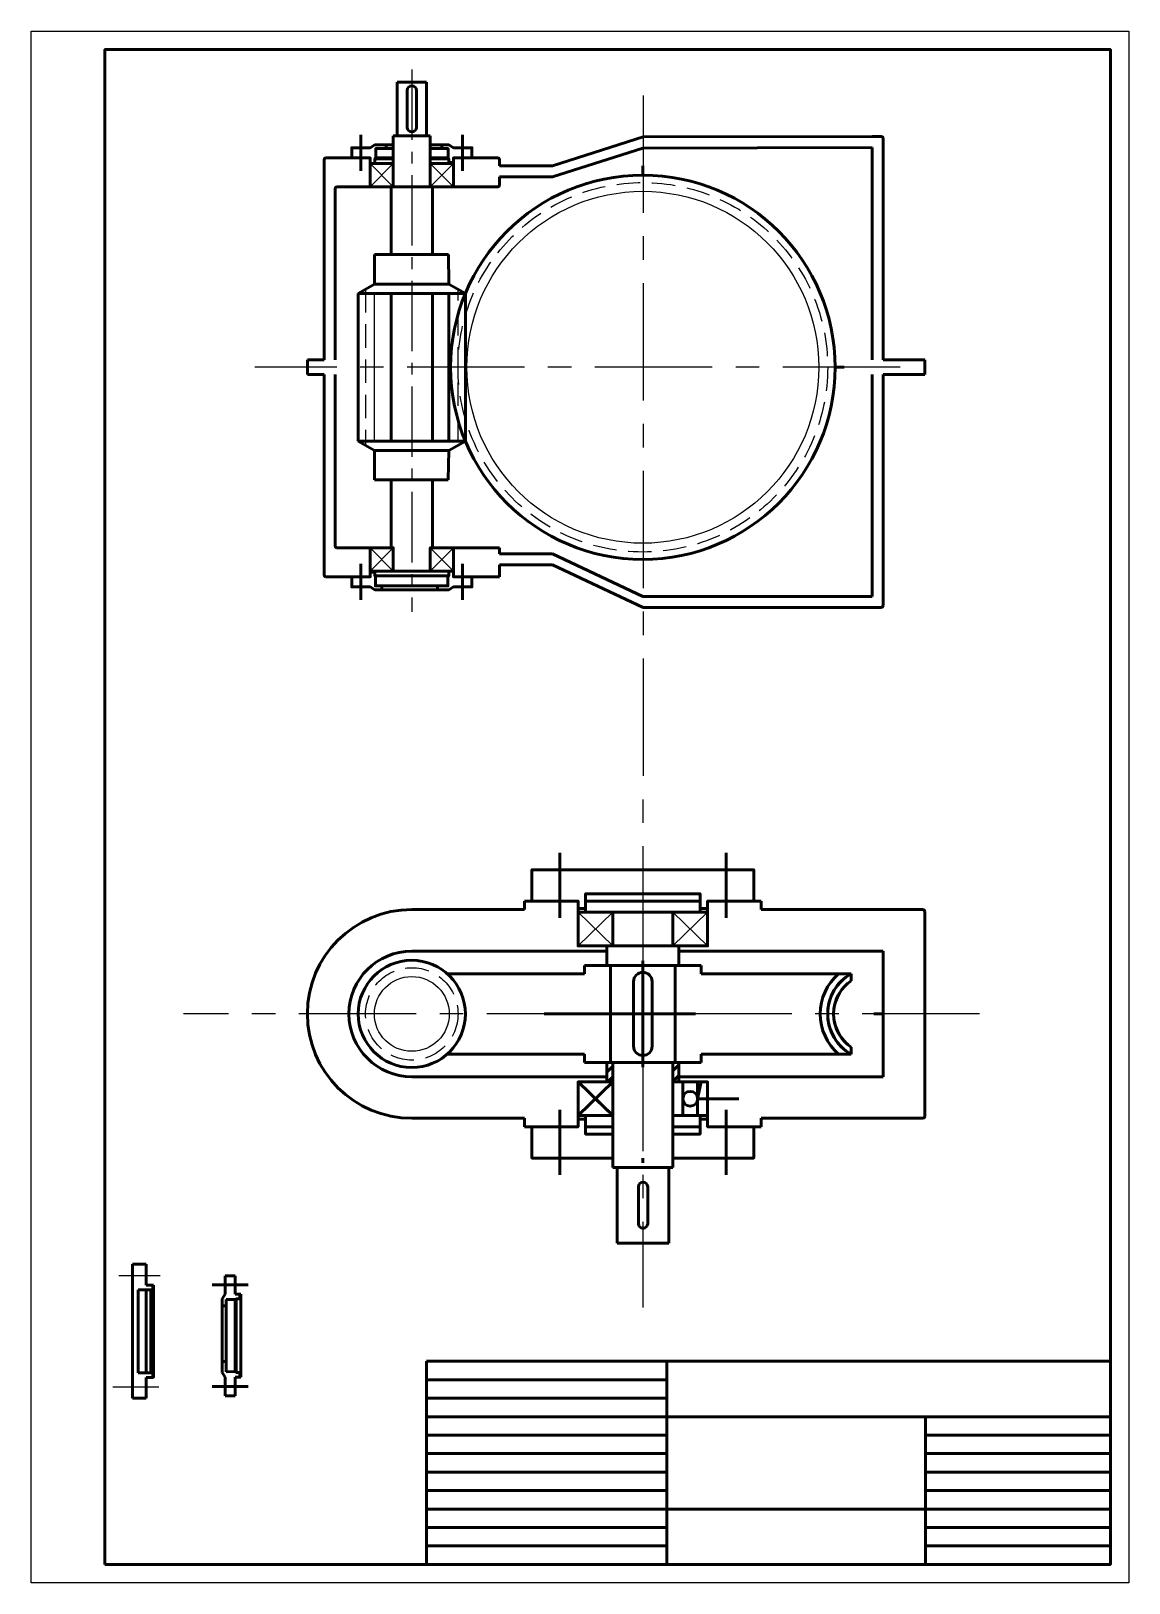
# Model space of a CAD drawing. Header units: millimetres. Extents: x -2503 to -2206, y -1923 to -1503.
import ezdxf

# ---------------------------------------------------------------- set-up
doc = ezdxf.new("R2010")
doc.units = ezdxf.units.MM
for name, pattern in [('осевая', [50.8, 31.75, -6.35, 6.35, -6.35]), ('осевая2', [28.575, 19.05, -3.175, 3.175, -3.175]), ('штриховая2', [9.525, 6.35, -3.175])]:
    doc.linetypes.add(name, pattern=pattern)
for name, color, linetype, lineweight in [('Основные', 7, 'Continuous', 53), ('РАМКА1', 7, 'Continuous', 25), ('Тонкие', 7, 'Continuous', 25)]:
    doc.layers.add(name, color=color, linetype=linetype, lineweight=lineweight)
pattern_1 = [(45, (-2503.1896, -1923.3732), (-1.459292, 1.459292), [])]

msp = doc.modelspace()

# ---------------------------------------------------------------- hatches: boundary and pattern name
at = {"layer": 'Основные'}
h = msp.add_hatch(dxfattribs=at)
h.set_pattern_fill('ANSI31', color=256, scale=0.65)
h.set_pattern_definition(pattern_1)
h.paths.add_polyline_path([(-2345.81, -1782.5), (-2346.44, -1782.5), (-2347.44, -1782.5), (-2347.44, -1787.77), (-2345.81, -1787.77)])
h = msp.add_hatch(dxfattribs=at)
h.set_pattern_fill('ANSI31', color=256, scale=0.65)
h.set_pattern_definition(pattern_1)
h.paths.add_polyline_path([(-2327.94, -1782.5), (-2329.56, -1782.5), (-2329.56, -1787.77), (-2327.94, -1787.77)])
h = msp.add_hatch(dxfattribs=at)
h.set_pattern_fill('ANSI32', color=256)
h.set_pattern_definition([(45, (-2512.328, -1923.373), (-6.7352, 6.7352), []), (45, (-2507.838, -1923.373), (-6.7352, 6.7352), [])])
h.paths.add_polyline_path([(-2470.04, -1867.75), (-2470.04, -1866.5), (-2470.29, -1866.5), (-2470.29, -1867.75)])
h = msp.add_hatch(dxfattribs=at)
h.set_pattern_fill('ANSI31', color=256)
h.set_pattern_definition([(45, (-2512.328, -1923.3732), (-2.24506, 2.24506), [])])
h.paths.add_polyline_path([(-2470.04, -1867.75), (-2470.04, -1866.5), (-2470.29, -1866.5), (-2470.29, -1867.75)])

# ---------------------------------------------------------------- linework, layer by layer
for p, q in [((-2404.19, -1531.69), (-2404.19, -1517.19)), ((-2404.19, -1517.19), (-2396.19, -1517.19)), ((-2401.44, -1519.44), (-2401.44, -1529.44)), ((-2398.94, -1529.44), (-2398.94, -1519.44)), ((-2396.19, -1517.19), (-2396.19, -1531.69)), ((-2413.94, -1541.19), (-2413.94, -1531.44)), ((-2405.19, -1531.69), (-2405.19, -1535.65)), ((-2404.19, -1531.69), (-2405.19, -1531.69)), ((-2396.19, -1531.69), (-2404.19, -1531.69)), ((-2396.19, -1531.69), (-2395.19, -1531.69)), ((-2395.19, -1531.69), (-2395.19, -1534.19)), ((-2386.44, -1531.44), (-2386.44, -1541.19)), ((-2362.16, -1539.87), (-2337.59, -1532.03)), ((-2275.69, -1531.87), (-2337.59, -1532.03)), ((-2273.19, -1531.87), (-2275.69, -1531.87)), ((-2272.69, -1592.37), (-2272.69, -1532.37)), ((-2405.19, -1539.19), (-2405.19, -1534.19)), ((-2395.19, -1539.19), (-2395.19, -1534.19)), ((-2337.69, -1535.1), (-2362.16, -1542.87)), ((-2275.69, -1534.87), (-2337.69, -1535.1)), ((-2275.69, -1534.87), (-2275.69, -1592.37)), ((-2423.94, -1538.19), (-2423.94, -1592.37)), ((-2416.44, -1537.69), (-2423.44, -1537.69)), ((-2405.19, -1537.69), (-2409.91, -1537.69)), ((-2390.36, -1537.69), (-2395.19, -1537.69)), ((-2383.94, -1537.69), (-2376.94, -1537.69)), ((-2376.44, -1538.19), (-2376.44, -1539.87)), ((-2367.98, -1539.87), (-2376.44, -1539.87)), ((-2362.16, -1539.87), (-2367.98, -1539.87)), ((-2362.16, -1539.87), (-2362.16, -1539.87)), ((-2337.71, -1542.37), (-2337.71, -1539.87)), ((-2337.71, -1539.87), (-2337.71, -1539.87)), ((-2411.44, -1545.56), (-2420.44, -1545.56)), ((-2405.81, -1545.56), (-2405.81, -1563.87)), ((-2405.81, -1545.56), (-2394.56, -1545.56)), ((-2394.56, -1545.56), (-2394.56, -1563.87)), ((-2388.94, -1545.56), (-2376.96, -1545.56)), ((-2362.16, -1542.87), (-2376.46, -1542.87)), ((-2376.46, -1542.87), (-2376.46, -1545.06)), ((-2362.16, -1542.87), (-2362.16, -1542.87)), ((-2420.94, -1546.06), (-2420.94, -1592.37)), ((-2410.25, -1571.87), (-2410.25, -1563.87)), ((-2410.25, -1563.87), (-2390.25, -1563.87)), ((-2390.25, -1563.87), (-2390.13, -1571.87)), ((-2414.69, -1574.37), (-2410.25, -1571.87)), ((-2414.69, -1614.37), (-2414.69, -1574.37)), ((-2385.69, -1574.37), (-2414.69, -1574.37)), ((-2410.25, -1571.87), (-2390.13, -1571.87)), ((-2390.19, -1574.37), (-2410.19, -1574.37)), ((-2405.81, -1614.37), (-2405.81, -1574.37)), ((-2405.81, -1574.37), (-2405.81, -1614.37)), ((-2394.56, -1614.37), (-2394.56, -1574.37)), ((-2394.56, -1574.37), (-2394.56, -1614.37)), ((-2385.69, -1574.37), (-2390.13, -1571.87)), ((-2385.69, -1614.37), (-2385.69, -1574.37)), ((-2428.44, -1592.37), (-2423.94, -1592.37)), ((-2428.44, -1592.37), (-2428.44, -1596.37)), ((-2285.69, -1594.37), (-2283.19, -1594.37)), ((-2285.69, -1594.37), (-2283.19, -1594.37)), ((-2272.69, -1592.37), (-2261.44, -1592.37)), ((-2261.44, -1596.37), (-2261.44, -1592.37)), ((-2428.44, -1596.37), (-2423.94, -1596.37)), ((-2423.94, -1596.37), (-2423.94, -1650.56)), ((-2420.94, -1596.37), (-2420.94, -1642.69)), ((-2275.69, -1596.37), (-2275.69, -1656.37)), ((-2272.69, -1596.37), (-2261.44, -1596.37)), ((-2272.69, -1658.87), (-2272.69, -1596.37)), ((-2385.69, -1614.37), (-2414.69, -1614.37)), ((-2414.69, -1614.37), (-2410.31, -1616.87)), ((-2410.31, -1616.87), (-2410.31, -1624.87)), ((-2410.31, -1616.87), (-2390.13, -1616.87)), ((-2390.31, -1624.87), (-2390.13, -1616.87)), ((-2385.69, -1614.37), (-2390.13, -1616.87)), ((-2410.31, -1624.87), (-2390.31, -1624.87)), ((-2405.81, -1624.87), (-2405.81, -1643.19)), ((-2394.56, -1624.87), (-2394.56, -1643.19)), ((-2411.44, -1643.19), (-2420.44, -1643.19)), ((-2388.94, -1643.19), (-2383.94, -1643.19)), ((-2383.94, -1643.19), (-2376.46, -1643.19)), ((-2376.46, -1643.19), (-2376.46, -1644.87)), ((-2376.46, -1644.87), (-2362.16, -1644.87)), ((-2362.16, -1644.87), (-2337.69, -1656.37)), ((-2413.94, -1657.31), (-2413.94, -1647.56)), ((-2386.44, -1647.56), (-2386.44, -1657.31)), ((-2376.46, -1647.87), (-2362.16, -1647.87)), ((-2376.46, -1651.06), (-2376.46, -1647.87)), ((-2362.16, -1647.87), (-2337.63, -1659.37)), ((-2416.44, -1651.06), (-2423.44, -1651.06)), ((-2383.94, -1651.06), (-2376.46, -1651.06)), ((-2275.69, -1656.37), (-2337.69, -1656.37)), ((-2273.19, -1659.37), (-2337.63, -1659.37)), ((-2360.19, -1725.82), (-2360.19, -1743.37)), ((-2315.19, -1743.37), (-2315.19, -1725.82)), ((-2400.19, -1741.12), (-2369.69, -1741.12)), ((-2369.69, -1738.85), (-2369.69, -1741.12)), ((-2369.69, -1738.85), (-2367.69, -1738.85)), ((-2353.19, -1738.85), (-2322.19, -1738.85)), ((-2345.81, -1741.85), (-2352.49, -1741.85)), ((-2305.69, -1738.85), (-2307.69, -1738.85)), ((-2305.69, -1741.12), (-2305.69, -1738.85)), ((-2305.69, -1741.12), (-2261.94, -1741.12)), ((-2272.69, -1741.12), (-2272.69, -1741.12)), ((-2261.44, -1741.62), (-2261.44, -1797.12)), ((-2347.44, -1750.97), (-2347.44, -1756.25)), ((-2347.44, -1750.97), (-2327.94, -1750.97)), ((-2327.94, -1750.97), (-2327.94, -1756.25)), ((-2400.19, -1752.37), (-2347.44, -1752.37)), ((-2337.69, -1755), (-2337.69, -1783.75)), ((-2327.94, -1752.37), (-2272.69, -1752.37)), ((-2272.69, -1786.37), (-2272.69, -1752.37)), ((-2353.44, -1758.5), (-2390.6, -1758.5)), ((-2353.44, -1756.25), (-2353.44, -1758.5)), ((-2346.44, -1756.25), (-2353.44, -1756.25)), ((-2346.44, -1782.5), (-2346.44, -1756.25)), ((-2346.44, -1756.25), (-2328.94, -1756.25)), ((-2337.69, -1781.87), (-2337.69, -1756.87)), ((-2337.69, -1769.37), (-2337.69, -1758.12)), ((-2337.69, -1779.37), (-2337.69, -1759.37)), ((-2321.94, -1756.25), (-2328.94, -1756.25)), ((-2328.94, -1756.25), (-2328.94, -1782.5)), ((-2321.94, -1756.25), (-2321.94, -1758.5)), ((-2284.38, -1758.5), (-2321.94, -1758.5)), ((-2284.38, -1758.5), (-2281.35, -1758.5)), ((-2281.35, -1758.5), (-2281.35, -1760.41)), ((-2340.19, -1769.37), (-2340.19, -1760.62)), ((-2335.19, -1769.37), (-2335.19, -1760.62)), ((-2364.36, -1769.37), (-2364.36, -1769.37)), ((-2364.36, -1769.37), (-2352.19, -1769.37)), ((-2354.28, -1769.37), (-2323.47, -1769.37)), ((-2340.19, -1769.37), (-2335.19, -1769.37)), ((-2340.19, -1769.37), (-2340.19, -1778.12)), ((-2337.69, -1769.37), (-2337.69, -1769.37)), ((-2337.69, -1769.37), (-2337.69, -1780.62)), ((-2335.19, -1769.37), (-2335.19, -1778.12)), ((-2275.19, -1769.37), (-2272.69, -1769.37)), ((-2275.19, -1769.37), (-2272.69, -1769.37)), ((-2353.44, -1780.25), (-2390.6, -1780.25)), ((-2353.44, -1782.5), (-2353.44, -1780.25)), ((-2284.27, -1780.25), (-2321.94, -1780.25)), ((-2321.94, -1782.5), (-2321.94, -1780.25)), ((-2284.27, -1780.25), (-2281.35, -1780.25)), ((-2281.35, -1780.25), (-2281.35, -1778.33)), ((-2344.66, -1782.5), (-2353.44, -1782.5)), ((-2347.44, -1787.77), (-2347.44, -1782.5)), ((-2346.44, -1782.5), (-2330.67, -1782.5)), ((-2345.81, -1782.5), (-2345.81, -1810.9)), ((-2321.94, -1782.5), (-2330.67, -1782.5)), ((-2329.56, -1810.9), (-2329.56, -1782.5)), ((-2327.94, -1787.77), (-2327.94, -1782.5)), ((-2400.19, -1786.37), (-2347.44, -1786.37)), ((-2345.81, -1787.77), (-2355.19, -1796.9)), ((-2355.19, -1787.77), (-2345.81, -1796.9)), ((-2327.94, -1787.33), (-2327.97, -1787.17)), ((-2327.94, -1786.37), (-2272.69, -1786.37)), ((-2326.88, -1796.9), (-2326.88, -1787.77)), ((-2322.88, -1796.9), (-2322.88, -1787.77)), ((-2322.88, -1792.34), (-2321.89, -1787.77)), ((-2350.5, -1792.34), (-2345.81, -1796.9)), ((-2322.88, -1792.34), (-2311.75, -1792.34)), ((-2360.19, -1795.35), (-2360.19, -1812.9)), ((-2320.19, -1796.9), (-2320.19, -1793.86)), ((-2315.19, -1812.9), (-2315.19, -1795.35)), ((-2372.69, -1797.62), (-2400.19, -1797.62)), ((-2369.69, -1797.62), (-2400.19, -1797.62)), ((-2369.69, -1797.62), (-2369.69, -1799.9)), ((-2367.69, -1799.9), (-2369.69, -1799.9)), ((-2345.81, -1799.9), (-2353.19, -1799.9)), ((-2322.19, -1799.9), (-2329.56, -1799.9)), ((-2307.69, -1799.9), (-2305.69, -1799.9)), ((-2261.94, -1797.62), (-2305.69, -1797.62)), ((-2305.69, -1797.62), (-2305.69, -1799.9)), ((-2337.69, -1808.4), (-2337.69, -1809.65)), ((-2345.81, -1810.9), (-2344.63, -1810.9)), ((-2344.63, -1831.4), (-2344.63, -1810.9)), ((-2330.63, -1810.9), (-2344.63, -1810.9)), ((-2330.63, -1831.4), (-2330.63, -1810.9)), ((-2329.56, -1810.9), (-2330.63, -1810.9)), ((-2338.88, -1826.15), (-2338.88, -1816.15)), ((-2337.58, -1814.9), (-2337.63, -1814.9)), ((-2336.38, -1826.15), (-2336.38, -1816.15)), ((-2337.63, -1827.4), (-2337.6, -1827.4)), ((-2337.63, -1831.4), (-2344.63, -1831.4)), ((-2337.63, -1831.4), (-2330.63, -1831.4)), ((-2472.04, -1837.12), (-2475.79, -1837.12)), ((-2475.79, -1837.12), (-2475.79, -1842.75)), ((-2472.04, -1842.75), (-2472.04, -1837.12)), ((-2475.79, -1842.75), (-2475.79, -1867.75)), ((-2470.04, -1842.75), (-2472.04, -1842.75)), ((-2470.29, -1842.75), (-2470.29, -1844)), ((-2470.04, -1867.75), (-2470.04, -1842.75)), ((-2454.2, -1842.71), (-2444.45, -1842.71)), ((-2450.7, -1840.21), (-2450.7, -1845.21)), ((-2450.7, -1840.21), (-2447.95, -1840.21)), ((-2447.95, -1840.21), (-2447.95, -1845.21)), ((-2470.79, -1844), (-2474.19, -1844)), ((-2474.19, -1844), (-2474.19, -1866.5)), ((-2472.04, -1844), (-2472.04, -1866.5)), ((-2470.04, -1844), (-2470.79, -1844)), ((-2470.79, -1866.5), (-2470.79, -1844)), ((-2470.29, -1844), (-2470.04, -1844)), ((-2450.7, -1845.21), (-2451.45, -1846.46)), ((-2451.45, -1846.46), (-2451.45, -1866.46)), ((-2450.45, -1846.64), (-2450.45, -1866.21)), ((-2447.95, -1846.64), (-2450.45, -1846.64)), ((-2450.45, -1846.71), (-2450.45, -1848.35)), ((-2447.95, -1845.21), (-2446.45, -1845.21)), ((-2447.7, -1846.46), (-2447.95, -1846.64)), ((-2447.95, -1846.64), (-2447.95, -1866.19)), ((-2446.7, -1846.46), (-2447.7, -1846.46)), ((-2447.7, -1846.46), (-2447.7, -1866.46)), ((-2446.7, -1846.46), (-2446.7, -1845.21)), ((-2446.45, -1846.46), (-2446.7, -1846.46)), ((-2446.45, -1845.21), (-2446.45, -1846.46)), ((-2446.45, -1846.46), (-2446.45, -1866.46)), ((-2450.45, -1848.35), (-2451.45, -1848.35)), ((-2450.45, -1863.43), (-2451.45, -1863.43)), ((-2450.45, -1863.43), (-2450.45, -1866.21)), ((-2396.19, -1863.37), (-2211.19, -1863.37)), ((-2211.19, -1863.37), (-2396.19, -1863.37)), ((-2396.19, -1863.37), (-2396.19, -1918.37)), ((-2331.19, -1863.37), (-2331.19, -1918.37)), ((-2475.79, -1873.37), (-2475.79, -1867.75)), ((-2470.79, -1866.5), (-2474.19, -1866.5)), ((-2472.04, -1873.37), (-2472.04, -1867.75)), ((-2472.04, -1867.75), (-2470.04, -1867.75)), ((-2470.29, -1866.5), (-2470.79, -1866.5)), ((-2470.29, -1867.75), (-2470.29, -1866.5)), ((-2470.29, -1866.5), (-2470.04, -1866.5)), ((-2470.04, -1867.75), (-2470.29, -1867.75)), ((-2470.04, -1867.75), (-2470.04, -1866.5)), ((-2450.7, -1867.71), (-2451.45, -1866.46)), ((-2450.7, -1872.71), (-2450.7, -1867.71)), ((-2447.95, -1866.19), (-2450.45, -1866.21)), ((-2447.7, -1866.46), (-2447.95, -1866.19)), ((-2447.95, -1867.71), (-2446.45, -1867.71)), ((-2447.95, -1868.96), (-2447.95, -1867.71)), ((-2447.95, -1872.71), (-2447.95, -1868.96)), ((-2446.7, -1866.46), (-2447.7, -1866.46)), ((-2446.45, -1866.46), (-2446.7, -1866.46)), ((-2446.7, -1866.46), (-2446.7, -1867.71)), ((-2446.45, -1867.71), (-2446.45, -1866.46)), ((-2396.19, -1868.37), (-2331.19, -1868.37)), ((-2444.45, -1870.21), (-2454.2, -1870.21)), ((-2450.7, -1872.71), (-2447.95, -1872.71)), ((-2475.79, -1873.37), (-2472.04, -1873.37)), ((-2396.19, -1873.37), (-2331.19, -1873.37)), ((-2396.19, -1878.37), (-2211.19, -1878.37)), ((-2261.19, -1878.37), (-2261.19, -1918.37)), ((-2396.19, -1883.37), (-2331.19, -1883.37)), ((-2261.19, -1883.37), (-2211.19, -1883.37)), ((-2396.19, -1888.37), (-2331.19, -1888.37)), ((-2261.19, -1888.37), (-2211.19, -1888.37)), ((-2396.19, -1893.37), (-2331.19, -1893.37)), ((-2261.19, -1893.37), (-2211.19, -1893.37)), ((-2396.19, -1898.37), (-2331.19, -1898.37)), ((-2261.19, -1898.37), (-2211.19, -1898.37)), ((-2396.19, -1903.37), (-2331.19, -1903.37)), ((-2331.19, -1903.37), (-2261.19, -1903.37)), ((-2261.19, -1903.37), (-2211.19, -1903.37)), ((-2396.19, -1908.37), (-2331.19, -1908.37)), ((-2261.19, -1908.37), (-2211.19, -1908.37)), ((-2396.19, -1913.37), (-2331.19, -1913.37)), ((-2261.19, -1913.37), (-2211.19, -1913.37))]:
    msp.add_line(p, q, dxfattribs=at)
for points in [[(-2483.19, -1918.37), (-2483.19, -1508.37), (-2211.19, -1508.37), (-2211.19, -1918.37)], [(-2405.19, -1545.56), (-2405.19, -1539.19), (-2411.44, -1539.19), (-2411.44, -1545.56)], [(-2395.19, -1539.19), (-2388.94, -1539.19), (-2388.94, -1545.56), (-2395.19, -1545.56)], [(-2411.44, -1649.56), (-2411.44, -1643.19), (-2405.19, -1643.19), (-2405.19, -1649.56)], [(-2388.94, -1649.56), (-2395.19, -1649.56), (-2395.19, -1643.19), (-2388.94, -1643.19)], [(-2322.19, -1741.85), (-2353.19, -1741.85), (-2355.19, -1741.85), (-2355.19, -1738.85), (-2367.69, -1738.85), (-2367.69, -1730.35), (-2307.69, -1730.35), (-2307.69, -1738.85), (-2320.19, -1738.85), (-2320.19, -1741.85)], [(-2355.19, -1741.85), (-2345.81, -1741.85), (-2345.81, -1750.97), (-2355.19, -1750.97)], [(-2320.19, -1741.85), (-2329.56, -1741.85), (-2329.56, -1750.97), (-2320.19, -1750.97)], [(-2345.81, -1787.77), (-2355.19, -1787.77), (-2355.19, -1796.9), (-2345.81, -1796.9)], [(-2320.19, -1796.9), (-2329.56, -1796.9), (-2329.56, -1787.77), (-2320.19, -1787.77)]]:
    msp.add_lwpolyline(points, close=True, dxfattribs=at)
for points in [[(-2410.19, -1539.19), (-2411.44, -1539.19), (-2411.44, -1537.69), (-2412.69, -1537.69), (-2416.44, -1537.69), (-2416.44, -1534.94), (-2411.44, -1534.94), (-2410.19, -1534.19), (-2405.19, -1534.19)], [(-2405.19, -1537.94), (-2410.19, -1537.94), (-2409.91, -1537.69), (-2409.94, -1535.19), (-2407.15, -1535.19), (-2407.15, -1534.19)], [(-2405.19, -1535.19), (-2409.94, -1535.19)], [(-2395.19, -1534.19), (-2390.19, -1534.19), (-2388.94, -1534.94), (-2383.94, -1534.94), (-2383.94, -1537.69), (-2388.94, -1537.69), (-2388.94, -1539.19), (-2390.19, -1539.19)], [(-2390.19, -1537.94), (-2390.36, -1537.69), (-2390.36, -1535.19), (-2395.19, -1535.19)], [(-2390.44, -1535.19), (-2392.07, -1535.19), (-2392.07, -1534.19)], [(-2405.19, -1539.19), (-2410.19, -1539.19), (-2410.19, -1538.94), (-2410.19, -1537.94)], [(-2388.94, -1538.94), (-2390.19, -1538.94), (-2390.19, -1537.94), (-2395.19, -1537.94)], [(-2390.19, -1538.94), (-2390.19, -1539.19), (-2395.19, -1539.19)], [(-2390.13, -1614.37), (-2390.17, -1574.37)], [(-2390.19, -1649.56), (-2388.94, -1649.56), (-2388.94, -1651.06), (-2387.69, -1651.06), (-2383.94, -1651.06), (-2383.94, -1653.81), (-2388.94, -1653.81), (-2390.19, -1654.56), (-2410.19, -1654.56), (-2411.44, -1653.81), (-2416.44, -1653.81), (-2416.44, -1651.06), (-2411.44, -1651.06), (-2411.44, -1649.56), (-2410.19, -1649.56)], [(-2411.44, -1649.81), (-2410.19, -1649.81), (-2410.19, -1650.81), (-2390.19, -1650.81), (-2390.47, -1651.06), (-2390.44, -1653.56), (-2393.23, -1653.56), (-2393.23, -1654.56)], [(-2410.19, -1649.81), (-2410.19, -1649.56), (-2390.19, -1649.56), (-2390.19, -1649.81), (-2390.19, -1650.81)], [(-2410.19, -1650.81), (-2410.02, -1651.06), (-2410.02, -1653.56), (-2390.44, -1653.56)], [(-2409.94, -1653.56), (-2408.3, -1653.56), (-2408.3, -1654.56)], [(-2322.19, -1740.85), (-2322.19, -1736.85), (-2353.19, -1736.85), (-2353.19, -1740.85)], [(-2355.19, -1740.85), (-2353.19, -1740.85), (-2353.19, -1741.85)], [(-2322.19, -1741.85), (-2322.19, -1740.85), (-2320.19, -1740.85)], [(-2345.81, -1808.4), (-2367.69, -1808.4), (-2367.69, -1799.9), (-2355.19, -1799.9), (-2355.19, -1796.9), (-2353.19, -1796.9), (-2345.81, -1796.9)], [(-2353.19, -1796.9), (-2353.19, -1797.9), (-2355.19, -1797.9)], [(-2329.56, -1796.9), (-2322.19, -1796.9), (-2320.19, -1796.9), (-2320.19, -1799.9), (-2307.69, -1799.9), (-2307.69, -1808.4), (-2329.56, -1808.4)], [(-2320.19, -1797.9), (-2322.19, -1797.9), (-2322.19, -1796.9)], [(-2353.19, -1797.9), (-2353.19, -1801.9), (-2345.81, -1801.9)], [(-2329.56, -1801.9), (-2322.19, -1801.9), (-2322.19, -1797.9)]]:
    msp.add_lwpolyline(points, dxfattribs=at)
for centre, radius in [((-2337.69, -1594.37), 52), ((-2400.19, -1769.37), 14.5), ((-2324.88, -1792.34), 2)]:
    msp.add_circle(centre, radius, dxfattribs=at)
for centre, radius, start, end in [((-2400.19, -1519.44), 1.25, 0, 180), ((-2400.19, -1529.44), 1.25, 180, 0), ((-2273.19, -1532.37), 0.5, 0, 90), ((-2423.44, -1538.19), 0.5, 90, 180), ((-2376.94, -1538.19), 0.5, 0, 90), ((-2420.44, -1546.06), 0.5, 90, 180), ((-2376.96, -1545.06), 0.5, 270, 0), ((-2420.44, -1642.69), 0.5, 180, 270), ((-2423.44, -1650.56), 0.5, 180, 270), ((-2273.19, -1658.87), 0.5, 270, 0), ((-2400.19, -1769.37), 28.25, 90, 270), ((-2261.94, -1741.62), 0.5, 0, 90), ((-2400.19, -1769.37), 17, 90, 270), ((-2337.69, -1760.62), 2.5, 0, 180), ((-2275.19, -1769.37), 14.5, 131.4096, 228.5904), ((-2275.19, -1769.37), 12.5, 119.5414, 240.4586), ((-2275.19, -1769.37), 12.5, 130.2041, 230.1236), ((-2275.19, -1769.37), 10.88, 124.5222, 235.4778), ((-2275.19, -1769.37), 10.88, 130.2041, 230.1236), ((-2337.69, -1778.12), 2.5, 180, 0), ((-2261.94, -1797.12), 0.5, 270, 0), ((-2337.63, -1816.15), 1.25, 0, 180), ((-2337.63, -1826.15), 1.25, 180, 0)]:
    msp.add_arc(centre, radius, start, end, dxfattribs=at)
at = {"layer": 'РАМКА1'}
for p, q in [((-2503.19, -1923.37), (-2503.19, -1503.37)), ((-2503.19, -1503.37), (-2206.19, -1503.37)), ((-2206.19, -1503.37), (-2206.19, -1923.37)), ((-2206.19, -1923.37), (-2503.19, -1923.37))]:
    msp.add_line(p, q, dxfattribs=at)
at = {"layer": 'Тонкие', "linetype": 'осевая2'}
msp.add_line((-2400.19, -1513.81), (-2400.19, -1660.52), dxfattribs=at)
at = {"layer": 'Тонкие', "linetype": 'осевая'}
for p, q in [((-2337.59, -1520.8), (-2337.69, -1848.83)), ((-2268.11, -1594.37), (-2442.67, -1594.37)), ((-2246.58, -1769.37), (-2461.97, -1769.37)), ((-2468.22, -1840.25), (-2479.48, -1840.25)), ((-2481.05, -1870.25), (-2468.62, -1870.25))]:
    msp.add_line(p, q, dxfattribs=at)
at = {"layer": 'Тонкие'}
for p, q in [((-2405.19, -1539.19), (-2411.44, -1545.56)), ((-2411.44, -1539.19), (-2405.19, -1545.56)), ((-2388.94, -1539.19), (-2395.19, -1545.56)), ((-2395.19, -1539.19), (-2388.94, -1545.56)), ((-2410.31, -1571.91), (-2410.31, -1571.87)), ((-2410.31, -1614.37), (-2410.31, -1574.37)), ((-2411.44, -1649.56), (-2405.19, -1643.19)), ((-2411.44, -1643.19), (-2405.19, -1649.56)), ((-2388.94, -1643.19), (-2395.19, -1649.56)), ((-2395.19, -1643.19), (-2388.94, -1649.56)), ((-2345.81, -1741.85), (-2355.19, -1750.97)), ((-2355.19, -1741.85), (-2345.81, -1750.97)), ((-2320.19, -1741.85), (-2329.56, -1750.97)), ((-2329.56, -1741.85), (-2320.19, -1750.97))]:
    msp.add_line(p, q, dxfattribs=at)
at = {"layer": 'Тонкие', "linetype": 'штриховая2'}
for p, q in [((-2412.69, -1573.22), (-2412.69, -1615.52)), ((-2387.69, -1614.37), (-2387.69, -1573.25))]:
    msp.add_line(p, q, dxfattribs=at)
at = {"layer": 'Тонкие', "linetype": 'штриховая2', "lineweight": -3}
msp.add_circle((-2337.69, -1594.37), 50, dxfattribs=at)
at = {"layer": 'Тонкие'}
for centre, radius in [((-2337.69, -1594.37), 47.62), ((-2400.19, -1769.37), 10.12)]:
    msp.add_circle(centre, radius, dxfattribs=at)
at = {"layer": 'Тонкие', "linetype": 'штриховая2'}
msp.add_circle((-2400.19, -1769.37), 12.5, dxfattribs=at)

doc.saveas('drawing.dxf')
